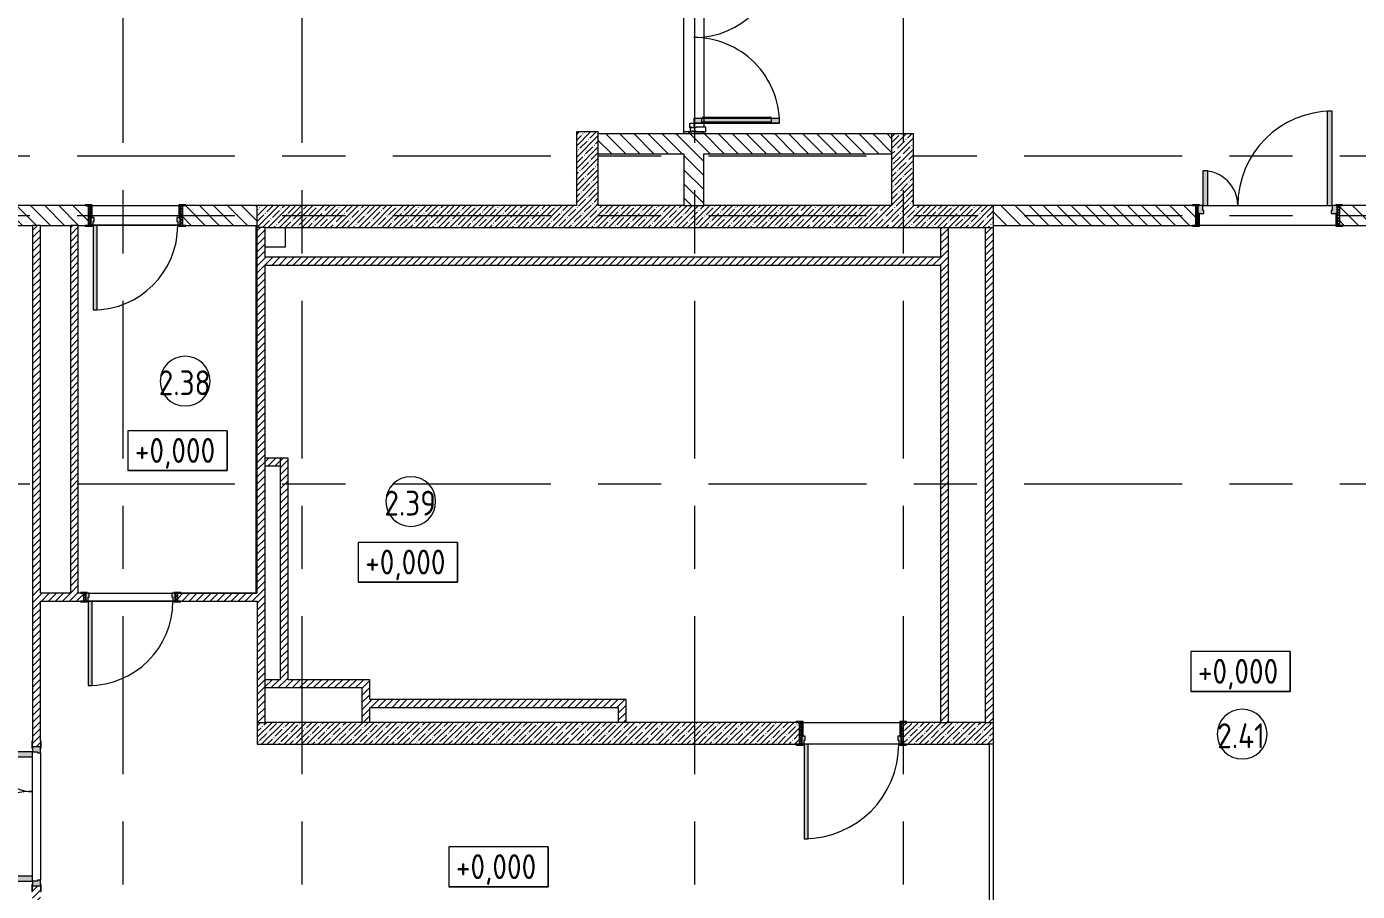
# Model space of a CAD drawing. Header units: millimetres. Extents: x 81037 to 284518, y -8553 to 29000.
# Drawn here: x 91890 to 105273, y 3700 to 12400 of the extents above; entities that cross this region are included whole.
import ezdxf

# ---------------------------------------------------------------- set-up
doc = ezdxf.new("R2010")
doc.units = ezdxf.units.MM
doc.linetypes.add('Осевая', pattern=[3175, 635, -476.25, 1587.5, -476.25])
for name, color, linetype, lineweight in [('A-AREA-IDEN', 7, 'Continuous', 9), ('A-GLAZ-CWMG', 7, 'Continuous', 9), ('A-WALL-1', 7, 'Continuous', 13), ('G-ANNO-DIMS', 7, 'Continuous', 9), ('I-WALL', 7, 'Continuous', 9), ('Оси-2', 7, 'Осевая', 9)]:
    doc.layers.add(name, color=color, linetype=linetype, lineweight=lineweight)
for name, color, linetype, lineweight, true_color in [('A-DETL-GENF-1', 7, 'Continuous', 9, 0xe2e2e2), ('A-DETL-GENF-2', 7, 'Continuous', 9, 0xaaaaaa), ('A-DOOR-1', 7, 'Continuous', 9, 0xaaaaaa), ('A-DOOR-2', 7, 'Continuous', 9, 0xe2e2e2), ('A-DOOR-FRAM-1', 7, 'Continuous', 9, 0xe2e2e2), ('A-DOOR-FRAM-2', 7, 'Continuous', 9, 0xaaaaaa), ('A-FLOR-1', 7, 'Continuous', 9, 0xaaaaaa)]:
    doc.layers.add(name, color=color, linetype=linetype, lineweight=lineweight, true_color=true_color)
doc.styles.add('GOST Common', font='GOST_Common.ttf', dxfattribs={"width": 0.9, "height": 250})
pattern_1 = [(45, (0, 0), (-35.35534, 35.35534), [])]
pattern_2 = [(45, (0, 0), (-57.024626, 57.024626), []), (45, (57.025, 0), (-57.024626, 57.024626), [100.806, -20.161, 3.353, -16.808])]
pattern_3 = [(135, (0, 0), (-70.71068, -70.71068), [])]

# ---------------------------------------------------------------- blocks, each defined once
blk = doc.blocks.new('110_Дверь_СКБ_1Ст_Внутренняя1 - Д-7а_л__950x2100h_Туалет-V3-План монтажа стен и перегородок 2 этажа в осях 23_33')
at = {"layer": 'A-DOOR-1'}
h = blk.add_hatch(dxfattribs=at)
h.set_pattern_fill('FP_11', color=256, style=0, pattern_type=2)
h.set_pattern_definition([(135, (1776.41, 174.685), (-14.14214, -14.14214), []), (225, (1776.41, 174.685), (14.14214, -14.14214), [])])
h.paths.add_polyline_path([(537.5, 110), (512.5, 110), (512.5, -110), (537.5, -110)])
at = {"layer": 'A-DOOR-2'}
h = blk.add_hatch(color=256, dxfattribs=at)
h.paths.add_polyline_path([(487.5, 110), (487.5, 70), (477.5, 70), (477.5, 30), (512.5, 30), (512.5, 110)])
h.paths.add_polyline_path([(-462.5, 110), (-487.5, 110), (-487.5, 30), (-452.5, 30), (-452.5, 70), (-462.5, 70)])
at = {"layer": 'A-DOOR-FRAM-1'}
for points in [[(447.5, 1060), (447.5, 110), (487.5, 110), (487.5, 1060)], [(-542.5, 118), (-542.5, 110), (-472.5, 110), (-472.5, 118)], [(-487.5, 110), (-487.5, 109), (-472.5, 110)], [(-472.5, 30), (-487.5, 30), (-487.5, -110), (-472.5, -110)], [(567.5, 118), (497.5, 118), (497.5, 110), (567.5, 110)], [(497.5, 110), (497.5, 109), (512.5, 110)], [(512.5, 30), (497.5, 30), (497.5, -110), (512.5, -110)], [(-542.5, -110), (-542.5, -118), (-472.5, -118), (-472.5, -110)], [(567.5, -110), (497.5, -110), (497.5, -118), (567.5, -118)]]:
    blk.add_hatch(color=256, dxfattribs=at).paths.add_polyline_path(points)
at = {"layer": 'A-DOOR-FRAM-2'}
h = blk.add_hatch(dxfattribs=at)
h.set_pattern_fill('FP_12', color=256, style=0, pattern_type=2)
h.set_pattern_definition([(45, (-346.384, 174.685), (-14.1421, 14.1421), []), (135, (-346.384, 174.685), (-14.1421, -14.1421), [])])
h.paths.add_polyline_path([(-487.5, 110), (-512.5, 110), (-512.5, -110), (-487.5, -110)])
at = {"layer": 'A-DOOR-1'}
for p, q in [((487.5, 1060), (447.5, 1060)), ((447.5, 1060), (447.5, 110)), ((487.5, 110), (487.5, 1060)), ((447.5, 110), (487.5, 110))]:
    blk.add_line(p, q, dxfattribs=at)
blk.add_arc((487.5, 110), 950, 90, 180, dxfattribs=at)
at = {"layer": 'A-DOOR-FRAM-2'}
for p, q in [((-472.5, 118), (-542.5, 118)), ((-542.5, 118), (-542.5, 110)), ((-542.5, 110), (-472.5, 110)), ((-487.5, 110), (-512.5, 110)), ((-512.5, 110), (-512.5, -110)), ((-462.5, 110), (-487.5, 110)), ((-487.5, 110), (-487.5, 30)), ((-487.5, -110), (-487.5, 110)), ((-472.5, 110), (-487.5, 110)), ((-487.5, 110), (-487.5, 109)), ((-487.5, 109), (-472.5, 109)), ((-487.5, 30), (-452.5, 30)), ((-472.5, 30), (-487.5, 30)), ((-487.5, 30), (-487.5, -110)), ((-472.5, 110), (-472.5, 118)), ((-472.5, 109), (-472.5, 110)), ((-472.5, -110), (-472.5, 30)), ((-462.5, 70), (-462.5, 110)), ((-452.5, 70), (-462.5, 70)), ((-452.5, 30), (-452.5, 70)), ((487.5, 70), (477.5, 70)), ((477.5, 70), (477.5, 30)), ((477.5, 30), (512.5, 30)), ((487.5, 110), (487.5, 70)), ((512.5, 110), (487.5, 110)), ((567.5, 118), (497.5, 118)), ((497.5, 118), (497.5, 110)), ((512.5, 110), (497.5, 110)), ((497.5, 110), (497.5, 109)), ((497.5, 110), (567.5, 110)), ((497.5, 109), (512.5, 109)), ((512.5, 30), (497.5, 30)), ((497.5, 30), (497.5, -110)), ((512.5, 30), (512.5, 110)), ((537.5, 110), (512.5, 110)), ((512.5, 110), (512.5, -110)), ((512.5, 109), (512.5, 110)), ((512.5, -110), (512.5, 30)), ((537.5, -110), (537.5, 110)), ((567.5, 110), (567.5, 118)), ((-472.5, -110), (-542.5, -110)), ((-542.5, -110), (-542.5, -118)), ((-542.5, -118), (-472.5, -118)), ((-512.5, -110), (-487.5, -110)), ((-487.5, -110), (-472.5, -110)), ((-472.5, -118), (-472.5, -110)), ((497.5, -110), (512.5, -110)), ((567.5, -110), (497.5, -110)), ((497.5, -110), (497.5, -118)), ((497.5, -118), (567.5, -118)), ((512.5, -110), (537.5, -110)), ((567.5, -118), (567.5, -110))]:
    blk.add_line(p, q, dxfattribs=at)
blk = doc.blocks.new('110_Дверь_СКБ_2Ст - Д-5_п_ Из игровой в коридор-32215844-План монтажа стен и перегородок 2 этажа в осях 23_33')
at = {"layer": 'A-DOOR-2'}
for points in [[(-638, 940), (-638, 40), (-588, 40), (-588, 940)], [(612, 440), (612, 40), (662, 40), (662, 440)]]:
    blk.add_hatch(color=256, dxfattribs=at).paths.add_polyline_path(points)
h = blk.add_hatch(color=256, dxfattribs=at)
h.paths.add_polyline_path([(-688, -40), (-628, -40), (-628, -10), (-638, -10), (-638, 40), (-688, 40)])
h.paths.add_polyline_path([(652, -40), (712, -40), (712, 40), (662, 40), (662, -10), (652, -10)])
at = {"layer": 'A-DOOR-FRAM-1'}
for points in [[(-742, 40), (-672, 40), (-672, 48), (-742, 48)], [(698, 40), (768, 40), (768, 48), (698, 48)], [(-742, -48), (-672, -48), (-672, -40), (-742, -40)], [(698, -48), (768, -48), (768, -40), (698, -40)]]:
    blk.add_hatch(color=256, dxfattribs=at).paths.add_polyline_path(points)
at = {"layer": 'A-DOOR-1'}
for p, q in [((-638, 940), (-638, 40)), ((-588, 940), (-638, 940)), ((-588, 40), (-588, 940)), ((662, 440), (612, 440)), ((612, 440), (612, 40)), ((662, 40), (662, 440)), ((-638, 40), (-588, 40)), ((612, 40), (662, 40))]:
    blk.add_line(p, q, dxfattribs=at)
for centre, radius, start, end in [((-638, 40), 900, 0, 90), ((662, 40), 400, 90, 180)]:
    blk.add_arc(centre, radius, start, end, dxfattribs=at)
at = {"layer": 'A-DOOR-FRAM-2'}
for p, q in [((-672, 48), (-742, 48)), ((-742, 48), (-742, 40)), ((-742, 40), (-672, 40)), ((-638, 40), (-688, 40)), ((-688, 40), (-688, -40)), ((-672, 40), (-672, 48)), ((-638, -10), (-638, 40)), ((662, 40), (662, -10)), ((712, 40), (662, 40)), ((768, 48), (698, 48)), ((698, 48), (698, 40)), ((698, 40), (768, 40)), ((712, -40), (712, 40)), ((768, 40), (768, 48)), ((-672, -40), (-742, -40)), ((-742, -40), (-742, -48)), ((-742, -48), (-672, -48)), ((-688, -40), (-628, -40)), ((-672, -39), (-688, -39)), ((-688, -39), (-688, -40)), ((-688, -40), (-672, -40)), ((-672, -40), (-672, -39)), ((-672, -48), (-672, -40)), ((-628, -10), (-638, -10)), ((-628, -40), (-628, -10)), ((662, -10), (652, -10)), ((652, -10), (652, -40)), ((652, -40), (712, -40)), ((712, -39), (698, -39)), ((698, -39), (698, -40)), ((698, -40), (712, -40)), ((768, -40), (698, -40)), ((698, -40), (698, -48)), ((698, -48), (768, -48)), ((712, -40), (712, -39)), ((768, -48), (768, -40))]:
    blk.add_line(p, q, dxfattribs=at)
blk = doc.blocks.new('110_Дверь_СКБ_1Ст_Внутренняя1 - Д-8 950x2100h_охрана-V6-План монтажа стен и перегородок 2 этажа в осях 23_33')
at = {"layer": 'A-DOOR-1'}
h = blk.add_hatch(dxfattribs=at)
h.set_pattern_fill('FP_6', color=256, style=0, pattern_type=2)
h.set_pattern_definition([(135, (1826.41, 164.685), (-14.14214, -14.14214), []), (225, (1826.41, 164.685), (14.14214, -14.14214), [])])
h.paths.add_polyline_path([(487.5, 100), (462.5, 100), (462.5, -100), (487.5, -100)])
at = {"layer": 'A-DOOR-2'}
h = blk.add_hatch(color=256, dxfattribs=at)
h.paths.add_polyline_path([(-437.5, 100), (-437.5, 20), (-402.5, 20), (-402.5, 60), (-412.5, 60), (-412.5, 100)])
h.paths.add_polyline_path([(462.5, 100), (437.5, 100), (437.5, 60), (427.5, 60), (427.5, 20), (462.5, 20)])
at = {"layer": 'A-DOOR-FRAM-1'}
for points in [[(397.5, 950), (397.5, 100), (437.5, 100), (437.5, 950)], [(-492.5, 108), (-492.5, 100), (-422.5, 100), (-422.5, 108)], [(-437.5, 100), (-437.5, 99), (-422.5, 100)], [(-422.5, 20), (-437.5, 20), (-437.5, -100), (-422.5, -100)], [(517.5, 108), (447.5, 108), (447.5, 100), (517.5, 100)], [(447.5, 100), (447.5, 99), (462.5, 100)], [(447.5, 20), (447.5, -100), (462.5, -100), (462.5, 20)], [(-492.5, -100), (-492.5, -108), (-422.5, -108), (-422.5, -100)], [(447.5, -100), (447.5, -108), (517.5, -108), (517.5, -100)]]:
    blk.add_hatch(color=256, dxfattribs=at).paths.add_polyline_path(points)
at = {"layer": 'A-DOOR-FRAM-2'}
h = blk.add_hatch(dxfattribs=at)
h.set_pattern_fill('FP_7', color=256, style=0, pattern_type=2)
h.set_pattern_definition([(45, (-296.384, 164.685), (-14.1421, 14.1421), []), (135, (-296.384, 164.685), (-14.1421, -14.1421), [])])
h.paths.add_polyline_path([(-437.5, 100), (-462.5, 100), (-462.5, -100), (-437.5, -100)])
at = {"layer": 'A-DOOR-1'}
for p, q in [((437.5, 950), (397.5, 950)), ((397.5, 950), (397.5, 100)), ((437.5, 100), (437.5, 950)), ((397.5, 100), (437.5, 100))]:
    blk.add_line(p, q, dxfattribs=at)
blk.add_arc((437.5, 100), 850, 90, 180, dxfattribs=at)
at = {"layer": 'A-DOOR-FRAM-2'}
for p, q in [((-422.5, 108), (-492.5, 108)), ((-492.5, 108), (-492.5, 100)), ((-492.5, 100), (-422.5, 100)), ((-437.5, 100), (-462.5, 100)), ((-462.5, 100), (-462.5, -100)), ((-412.5, 100), (-437.5, 100)), ((-437.5, 100), (-437.5, 20)), ((-437.5, -100), (-437.5, 100)), ((-422.5, 100), (-437.5, 100)), ((-437.5, 100), (-437.5, 99)), ((-437.5, 99), (-422.5, 99)), ((-437.5, 20), (-402.5, 20)), ((-422.5, 20), (-437.5, 20)), ((-437.5, 20), (-437.5, -100)), ((-422.5, 100), (-422.5, 108)), ((-422.5, 99), (-422.5, 100)), ((-422.5, -100), (-422.5, 20)), ((-412.5, 60), (-412.5, 100)), ((-402.5, 60), (-412.5, 60)), ((-402.5, 20), (-402.5, 60)), ((437.5, 60), (427.5, 60)), ((427.5, 60), (427.5, 20)), ((427.5, 20), (462.5, 20)), ((437.5, 100), (437.5, 60)), ((462.5, 100), (437.5, 100)), ((517.5, 108), (447.5, 108)), ((447.5, 108), (447.5, 100)), ((462.5, 100), (447.5, 100)), ((447.5, 100), (447.5, 99)), ((447.5, 100), (517.5, 100)), ((447.5, 99), (462.5, 99)), ((462.5, 20), (447.5, 20)), ((447.5, 20), (447.5, -100)), ((462.5, 20), (462.5, 100)), ((487.5, 100), (462.5, 100)), ((462.5, 100), (462.5, -100)), ((462.5, 99), (462.5, 100)), ((462.5, -100), (462.5, 20)), ((487.5, -100), (487.5, 100)), ((517.5, 100), (517.5, 108)), ((-422.5, -100), (-492.5, -100)), ((-492.5, -100), (-492.5, -108)), ((-492.5, -108), (-422.5, -108)), ((-462.5, -100), (-437.5, -100)), ((-437.5, -100), (-422.5, -100)), ((-422.5, -108), (-422.5, -100)), ((447.5, -100), (462.5, -100)), ((517.5, -100), (447.5, -100)), ((447.5, -100), (447.5, -108)), ((447.5, -108), (517.5, -108)), ((462.5, -100), (487.5, -100)), ((517.5, -108), (517.5, -100))]:
    blk.add_line(p, q, dxfattribs=at)
blk = doc.blocks.new('110_Дверь_СКБ_1Ст_Внутренняя1 - Д-8 950x2100h_охрана-V7-План монтажа стен и перегородок 2 этажа в осях 23_33')
at = {"layer": 'A-DOOR-1'}
h = blk.add_hatch(dxfattribs=at)
h.set_pattern_fill('FP_15', color=256, style=0, pattern_type=2)
h.set_pattern_definition([(135, (1826.41, 104.685), (-14.14214, -14.14214), []), (225, (1826.41, 104.685), (14.14214, -14.14214), [])])
h.paths.add_polyline_path([(487, 40), (462, 40), (462, -40), (487, -40)])
at = {"layer": 'A-DOOR-2'}
h = blk.add_hatch(color=256, dxfattribs=at)
h.paths.add_polyline_path([(437, 40), (437, 0), (427, 0), (427, -40), (462, -40), (462, 40)])
h.paths.add_polyline_path([(-413, 40), (-438, 40), (-438, -40), (-403, -40), (-403, 0), (-413, 0)])
at = {"layer": 'A-DOOR-FRAM-1'}
for points in [[(397, 890), (397, 40), (437, 40), (437, 890)], [(-493, 48), (-493, 40), (-423, 40), (-423, 48)], [(-438, 40), (-438, 39), (-423, 40)], [(517, 48), (447, 48), (447, 40), (517, 40)], [(447, 40), (447, 39), (462, 40)], [(-423, -40), (-493, -40), (-493, -48), (-423, -48)], [(447, -39), (447, -40), (462, -39)], [(447, -40), (447, -48), (517, -48), (517, -40)]]:
    blk.add_hatch(color=256, dxfattribs=at).paths.add_polyline_path(points)
at = {"layer": 'A-DOOR-FRAM-2'}
h = blk.add_hatch(dxfattribs=at)
h.set_pattern_fill('FP_16', color=256, style=0, pattern_type=2)
h.set_pattern_definition([(45, (-296.384, 104.685), (-14.1421, 14.1421), []), (135, (-296.384, 104.685), (-14.1421, -14.1421), [])])
h.paths.add_polyline_path([(-438, 40), (-463, 40), (-463, -40), (-438, -40)])
at = {"layer": 'A-DOOR-1'}
for p, q in [((437, 890), (397, 890)), ((397, 890), (397, 40)), ((437, 40), (437, 890)), ((397, 40), (437, 40))]:
    blk.add_line(p, q, dxfattribs=at)
blk.add_arc((437, 40), 850, 90, 180, dxfattribs=at)
at = {"layer": 'A-DOOR-FRAM-2'}
for p, q in [((-423, 48), (-493, 48)), ((-493, 48), (-493, 40)), ((-493, 40), (-423, 40)), ((-438, 40), (-463, 40)), ((-463, 40), (-463, -40)), ((-413, 40), (-438, 40)), ((-438, 40), (-438, -40)), ((-438, -40), (-438, 40)), ((-423, 40), (-438, 40)), ((-438, 40), (-438, 39)), ((-438, 39), (-423, 39)), ((-423, 40), (-423, 48)), ((-423, 39), (-423, 40)), ((-413, 0), (-413, 40)), ((-403, 0), (-413, 0)), ((-403, -40), (-403, 0)), ((437, 0), (427, 0)), ((427, 0), (427, -40)), ((437, 40), (437, 0)), ((462, 40), (437, 40)), ((517, 48), (447, 48)), ((447, 48), (447, 40)), ((462, 40), (447, 40)), ((447, 40), (447, 39)), ((447, 40), (517, 40)), ((447, 39), (462, 39)), ((462, -40), (462, 40)), ((487, 40), (462, 40)), ((462, 40), (462, -40)), ((462, 39), (462, 40)), ((487, -40), (487, 40)), ((517, 40), (517, 48)), ((-423, -40), (-493, -40)), ((-493, -40), (-493, -48)), ((-493, -48), (-423, -48)), ((-463, -40), (-438, -40)), ((-423, -39), (-438, -39)), ((-438, -39), (-438, -40)), ((-438, -40), (-403, -40)), ((-438, -40), (-423, -40)), ((-423, -40), (-423, -39)), ((-423, -48), (-423, -40)), ((427, -40), (462, -40)), ((462, -39), (447, -39)), ((447, -39), (447, -40)), ((447, -40), (462, -40)), ((517, -40), (447, -40)), ((447, -40), (447, -48)), ((447, -48), (517, -48)), ((462, -40), (462, -39)), ((462, -40), (487, -40)), ((517, -48), (517, -40))]:
    blk.add_line(p, q, dxfattribs=at)
blk = doc.blocks.new('110_Дверь_СКБ_2Ст - Д-6_л__ ДОО_Дв_1450x2100h_Дверь из раздевальной в коридор-V8-План монтажа стен и перегородок 2 этажа в осях 23_33')
at = {"layer": 'A-DOOR-1'}
h = blk.add_hatch(dxfattribs=at)
h.set_pattern_fill('FP_17', color=256, style=0, pattern_type=2)
h.set_pattern_definition([(135, (1576.41, 164.685), (-14.14214, -14.14214), []), (225, (1576.41, 164.685), (14.14214, -14.14214), [])])
h.paths.add_polyline_path([(737.5, -100), (737.5, 100), (712.5, 100), (712.5, -100)])
at = {"layer": 'A-DOOR-2'}
for points in [[(662.5, 100), (662.5, 1050), (612.5, 1050), (612.5, 100)], [(-587.5, 100), (-587.5, 450), (-637.5, 450), (-637.5, 100)]]:
    blk.add_hatch(color=256, dxfattribs=at).paths.add_polyline_path(points)
h = blk.add_hatch(color=256, dxfattribs=at)
h.paths.add_polyline_path([(712.5, 20), (712.5, 100), (662.5, 100), (662.5, 50), (652.5, 50), (652.5, 20)])
h.paths.add_polyline_path([(-627.5, 20), (-627.5, 50), (-637.5, 50), (-637.5, 100), (-687.5, 100), (-687.5, 20)])
at = {"layer": 'A-DOOR-FRAM-1'}
for points in [[(-672.5, 100), (-672.5, 108), (-742.5, 108), (-742.5, 100)], [(-672.5, -100), (-672.5, 20), (-687.5, 20), (-687.5, -100)], [(767.5, 100), (767.5, 108), (697.5, 108), (697.5, 100)], [(712.5, -100), (712.5, 20), (697.5, 20), (697.5, -100)], [(-672.5, -108), (-672.5, -100), (-742.5, -100), (-742.5, -108)], [(767.5, -108), (767.5, -100), (697.5, -100), (697.5, -108)]]:
    blk.add_hatch(color=256, dxfattribs=at).paths.add_polyline_path(points)
at = {"layer": 'A-DOOR-FRAM-2'}
h = blk.add_hatch(dxfattribs=at)
h.set_pattern_fill('FP_18', color=256, style=0, pattern_type=2)
h.set_pattern_definition([(45, (-546.384, 164.685), (-14.1421, 14.1421), []), (135, (-546.384, 164.685), (-14.1421, -14.1421), [])])
h.paths.add_polyline_path([(-687.5, -100), (-687.5, 100), (-712.5, 100), (-712.5, -100)])
at = {"layer": 'A-DOOR-1'}
for p, q in [((662.5, 1050), (612.5, 1050)), ((612.5, 1050), (612.5, 100)), ((662.5, 100), (662.5, 1050)), ((-637.5, 450), (-637.5, 100)), ((-587.5, 450), (-637.5, 450)), ((-587.5, 100), (-587.5, 450)), ((-637.5, 100), (-587.5, 100)), ((612.5, 100), (662.5, 100))]:
    blk.add_line(p, q, dxfattribs=at)
for centre, radius, start, end in [((662.5, 100), 950, 90, 180), ((-637.5, 100), 350, 360, 90)]:
    blk.add_arc(centre, radius, start, end, dxfattribs=at)
at = {"layer": 'A-DOOR-FRAM-2'}
for p, q in [((-672.5, 108), (-742.5, 108)), ((-742.5, 108), (-742.5, 100)), ((-742.5, 100), (-672.5, 100)), ((-687.5, 100), (-712.5, 100)), ((-712.5, 100), (-712.5, -100)), ((-637.5, 100), (-687.5, 100)), ((-687.5, 100), (-687.5, 20)), ((-687.5, -100), (-687.5, 100)), ((-687.5, 20), (-627.5, 20)), ((-672.5, 20), (-687.5, 20)), ((-687.5, 20), (-687.5, -100)), ((-672.5, 100), (-672.5, 108)), ((-672.5, -100), (-672.5, 20)), ((-637.5, 50), (-637.5, 100)), ((-627.5, 50), (-637.5, 50)), ((-627.5, 20), (-627.5, 50)), ((662.5, 50), (652.5, 50)), ((652.5, 50), (652.5, 20)), ((652.5, 20), (712.5, 20)), ((662.5, 100), (662.5, 50)), ((712.5, 100), (662.5, 100)), ((767.5, 108), (697.5, 108)), ((697.5, 108), (697.5, 100)), ((697.5, 100), (767.5, 100)), ((712.5, 20), (697.5, 20)), ((697.5, 20), (697.5, -100)), ((712.5, 20), (712.5, 100)), ((737.5, 100), (712.5, 100)), ((712.5, 100), (712.5, -100)), ((712.5, -100), (712.5, 20)), ((737.5, -100), (737.5, 100)), ((767.5, 100), (767.5, 108)), ((-672.5, -100), (-742.5, -100)), ((-742.5, -100), (-742.5, -108)), ((-742.5, -108), (-672.5, -108)), ((-712.5, -100), (-687.5, -100)), ((-687.5, -100), (-672.5, -100)), ((-672.5, -108), (-672.5, -100)), ((697.5, -100), (712.5, -100)), ((767.5, -100), (697.5, -100)), ((697.5, -100), (697.5, -108)), ((697.5, -108), (767.5, -108)), ((712.5, -100), (737.5, -100)), ((767.5, -108), (767.5, -100))]:
    blk.add_line(p, q, dxfattribs=at)
blk = doc.blocks.new('Дверь_Витражная_остекление_ - ВВ-7 остекление-32349468-План монтажа стен и перегородок 2 этажа в осях 23_33')
at = {"layer": 'A-DETL-GENF-1'}
for points in [[(-860, -20), (-860, -880), (-815, -880), (-815, -20)], [(865, -880), (910, -880), (910, -140), (900, -140), (900, -40), (910, -40), (910, -20), (865, -20), (865, -297)]]:
    blk.add_hatch(color=256, dxfattribs=at).paths.add_polyline_path(points)
at = {"layer": 'A-DETL-GENF-2'}
for p, q in [((-815, -20), (-860, -20)), ((-860, -880), (-860, -20)), ((-815, -20), (-860, -20)), ((-860, -20), (-860, -880)), ((-860, -100), (-815, -100)), ((-850, -800), (-850, -100)), ((-815, -880), (-815, -20)), ((-815, -880), (-815, -20)), ((-806, -800), (-806, -100)), ((856, -800), (856, -100)), ((865, -880), (865, -20)), ((865, -20), (865, -880)), ((900, -100), (865, -100)), ((900, -800), (900, -140)), ((910, -880), (910, -140)), ((910, -880), (910, -140)), ((-860, -800), (-815, -800)), ((910, -800), (865, -800)), ((-860, -880), (-815, -880)), ((-860, -880), (-815, -880)), ((910, -880), (865, -880)), ((865, -880), (910, -880))]:
    blk.add_line(p, q, dxfattribs=at)
at = {"layer": 'A-DOOR-1'}
for p, q in [((-910, 20), (-860, 20)), ((-910, -20), (-910, 20)), ((-860, 20), (-860, -20)), ((860, 20), (910, 20)), ((860, -20), (860, 20)), ((910, 20), (910, -20)), ((-860, -20), (-910, -20)), ((-860, -880), (-860, -20)), ((860, -880), (860, -20)), ((910, -20), (860, -20))]:
    blk.add_line(p, q, dxfattribs=at)
for centre, start, end in [((-860, -20), 270, 0), ((860, -20), 180, 270)]:
    blk.add_arc(centre, 860, start, end, dxfattribs=at)
blk = doc.blocks.new('Прямоугольный импост - Импост структурный с накладкой - 160мм Темный-32310142-План монтажа стен и перегородок 2 этажа в осях 23_33')
at = {"layer": 'A-GLAZ-CWMG'}
for p, q in [((-50, 0), (-50, 17)), ((-50, 17), (0, 17)), ((-40, 0), (-50, 0)), ((-40, -40), (-40, 0)), ((0, 0), (-10, 0)), ((-10, 0), (-10, -40)), ((0, 17), (0, 0)), ((-50, -140), (-50, -40)), ((-50, -40), (-40, -40)), ((-10, -40), (0, -40)), ((0, -40), (0, -140)), ((0, -140), (-50, -140))]:
    blk.add_line(p, q, dxfattribs=at)
blk = doc.blocks.new('Марка_Помещения - Номер-25198446-План монтажа стен и перегородок 2 этажа в осях 23_33')
at = {"layer": 'A-AREA-IDEN'}
for start, end in [(360, 180), (180, 360)]:
    blk.add_arc((0, 0), 2.5, start, end, dxfattribs=at)
blk = doc.blocks.new('Высотные отметки - 10х4_h_-17668695-План монтажа стен и перегородок 2 этажа в осях 23_33')
at = {"layer": 'G-ANNO-DIMS'}
for p, q in [((-5, 4), (-5, 0)), ((5, 4), (-5, 4)), ((5, 4), (-5, 4)), ((-5, 4), (-5, 0)), ((5, 4), (5, 0)), ((5, 0), (5, 4)), ((5, 0), (-5, 0)), ((-5, 0), (5, 0))]:
    blk.add_line(p, q, dxfattribs=at)

msp = doc.modelspace()

# ---------------------------------------------------------------- hatches: boundary and pattern name
at = {"layer": 'I-WALL'}
h = msp.add_hatch(dxfattribs=at)
h.set_pattern_fill('FP_4', color=256, style=0, pattern_type=2)
h.set_pattern_definition(pattern_3)
h.paths.add_polyline_path([(98700, 11320), (98700, 11340), (98500, 11340), (98500, 11320)])
h.paths.add_polyline_path([(98700, 13240), (98700, 13400), (98500, 13400), (98500, 13240), (98552.7, 13240)])
h = msp.add_hatch(dxfattribs=at)
h.set_pattern_fill('FP_2', color=256, style=0, pattern_type=2)
h.set_pattern_definition(pattern_2)
h.paths.add_polyline_path([(97639, 10600), (97639, 11340), (97419, 11340), (97419, 10600), (97575.7, 10600)])
h = msp.add_hatch(dxfattribs=at)
h.set_pattern_fill('FP_4', color=256, style=0, pattern_type=2)
h.set_pattern_definition(pattern_3)
h.paths.add_polyline_path([(100589, 11120), (100589, 11320), (97639, 11320), (97639, 11120), (100181, 11120)])
h = msp.add_hatch(dxfattribs=at)
h.set_pattern_fill('FP_2', color=256, style=0, pattern_type=2)
h.set_pattern_definition(pattern_2)
h.paths.add_polyline_path([(100809, 10600), (100809, 11320), (100589, 11320), (100589, 10600)])
h = msp.add_hatch(dxfattribs=at)
h.set_pattern_fill('FP_4', color=256, style=0, pattern_type=2)
h.set_pattern_definition(pattern_3)
h.paths.add_polyline_path([(98700, 10600), (98700, 11120), (98500, 11120), (98500, 10600)])
h = msp.add_hatch(dxfattribs=at)
h.set_pattern_fill('FP_4', color=256, style=0, pattern_type=2)
h.set_pattern_definition(pattern_3)
h.paths.add_polyline_path([(94210, 10400), (94210, 10600), (93460, 10600), (93460, 10400), (93667.8, 10400)])
h.paths.add_polyline_path([(92330, 10400), (92510, 10400), (92510, 10600), (91385, 10600), (91385, 10400), (92030, 10400)])
h.paths.add_polyline_path([(89785, 10400), (89985, 10400), (89985, 10600), (89610, 10600), (89610, 10400), (89759.9, 10400)])
h = msp.add_hatch(dxfattribs=at)
h.set_pattern_fill('FP_2', color=256, style=0, pattern_type=2)
h.set_pattern_definition(pattern_2)
h.paths.add_polyline_path([(101610, 10380), (101610, 10600), (94210, 10600), (94210, 10380), (100181, 10380)])
h = msp.add_hatch(dxfattribs=at)
h.set_pattern_fill('FP_4', color=256, style=0, pattern_type=2)
h.set_pattern_definition(pattern_3)
h.paths.add_polyline_path([(107130, 10400), (107130, 10600), (105095, 10600), (105095, 10400), (105391.5, 10400)])
h.paths.add_polyline_path([(103645, 10400), (103645, 10600), (101610, 10600), (101610, 10400), (103615, 10400)])
h = msp.add_hatch(dxfattribs=at)
h.set_pattern_fill('FP_5', color=256, style=0, pattern_type=2)
h.set_pattern_definition(pattern_1)
h.paths.add_polyline_path([(92030, 125), (92029, 3755), (91950, 3755), (91950, 125)])
h.paths.add_polyline_path([(92029, 5155), (92030, 5155), (92030, 10400), (91950, 10400), (91950, 5155), (92000, 5155)])
h = msp.add_hatch(dxfattribs=at)
h.set_pattern_fill('FP_5', color=256, style=0, pattern_type=2)
h.set_pattern_definition(pattern_1)
h.paths.add_polyline_path([(92330, 6700), (92410, 6700), (92410, 10400), (92330, 10400), (92330, 8220.5)])
h = msp.add_hatch(dxfattribs=at)
h.set_pattern_fill('FP_5', color=256, style=0, pattern_type=2)
h.set_pattern_definition(pattern_1)
h.paths.add_polyline_path([(94290, 5400), (94290, 10380), (94210, 10380), (94210, 5400)])
h = msp.add_hatch(dxfattribs=at)
h.set_pattern_fill('FP_5', color=256, style=0, pattern_type=2)
h.set_pattern_definition(pattern_1)
h.paths.add_polyline_path([(101080, 5400), (101160, 5400), (101160, 10380), (101080, 10380), (101080, 6133.9)])
h = msp.add_hatch(dxfattribs=at)
h.set_pattern_fill('FP_5', color=256, style=0, pattern_type=2)
h.set_pattern_definition(pattern_1)
h.paths.add_polyline_path([(101530, 5400), (101610, 5400), (101610, 10380), (101530, 10380), (101530, 6133.9)])
h = msp.add_hatch(dxfattribs=at)
h.set_pattern_fill('FP_5', color=256, style=0, pattern_type=2)
h.set_pattern_definition(pattern_1)
h.paths.add_polyline_path([(101080, 10000), (101080, 10080), (94290, 10080), (94290, 10000), (100181, 10000)])
h = msp.add_hatch(dxfattribs=at)
h.set_pattern_fill('FP_5', color=256, style=0, pattern_type=2)
h.set_pattern_definition(pattern_1)
h.paths.add_polyline_path([(94290, 7980), (94440, 7980), (94440, 8060), (94290, 8060)])
h = msp.add_hatch(dxfattribs=at)
h.set_pattern_fill('FP_5', color=256, style=0, pattern_type=2)
h.set_pattern_definition(pattern_1)
h.paths.add_polyline_path([(94290, 7980), (94520, 7980), (94520, 8060), (94290, 8060)])
h = msp.add_hatch(dxfattribs=at)
h.set_pattern_fill('FP_5', color=256, style=0, pattern_type=2)
h.set_pattern_definition(pattern_1)
h.paths.add_polyline_path([(94440, 5830), (94520, 5830), (94520, 7980), (94440, 7980), (94440, 6133.9)])
h = msp.add_hatch(dxfattribs=at)
h.set_pattern_fill('FP_5', color=256, style=0, pattern_type=2)
h.set_pattern_definition(pattern_1)
h.paths.add_polyline_path([(93410, 6620), (94210, 6620), (94210, 6700), (93410, 6700)])
h.paths.add_polyline_path([(92430, 6620), (92460, 6620), (92460, 6700), (92030, 6700), (92030, 6620), (92365.1, 6620)])
h = msp.add_hatch(dxfattribs=at)
h.set_pattern_fill('FP_5', color=256, style=0, pattern_type=2)
h.set_pattern_definition(pattern_1)
h.paths.add_polyline_path([(95260, 5750), (95260, 5830), (94290, 5830), (94290, 5750), (94970.4, 5750)])
h = msp.add_hatch(dxfattribs=at)
h.set_pattern_fill('FP_5', color=256, style=0, pattern_type=2)
h.set_pattern_definition(pattern_1)
h.paths.add_polyline_path([(95260, 5400), (95340, 5400), (95340, 5830), (95260, 5830), (95260, 5750)])
h = msp.add_hatch(dxfattribs=at)
h.set_pattern_fill('FP_5', color=256, style=0, pattern_type=2)
h.set_pattern_definition(pattern_1)
h.paths.add_polyline_path([(97840, 5550), (97840, 5630), (95340, 5630), (95340, 5550), (97575.7, 5550)])
h = msp.add_hatch(dxfattribs=at)
h.set_pattern_fill('FP_5', color=256, style=0, pattern_type=2)
h.set_pattern_definition(pattern_1)
h.paths.add_polyline_path([(97920, 5400), (97920, 5630), (97840, 5630), (97840, 5400)])
h = msp.add_hatch(dxfattribs=at)
h.set_pattern_fill('FP_2', color=256, style=0, pattern_type=2)
h.set_pattern_definition(pattern_2)
h.paths.add_polyline_path([(101570, 5180), (101610, 5180), (101610, 5400), (100710, 5400), (100710, 5180), (101483.6, 5180)])
h.paths.add_polyline_path([(99660, 5180), (99660, 5400), (94210, 5400), (94210, 5180), (99630, 5180)])

# ---------------------------------------------------------------- linework, layer by layer
at = {"layer": 'A-FLOR-1'}
for p, q in [((93410, 10401.4), (92560, 10401.4)), ((92560, 10401), (93410, 10401)), ((94200, 6701.4), (94200, 10400)), ((94490, 10380), (94490, 10180)), ((94490, 10180), (94290, 10180)), ((93440, 6701.4), (94200, 6701.4)), ((92510, 6621.4), (93360, 6621.4))]:
    msp.add_line(p, q, dxfattribs=at)
at = {"layer": 'A-WALL-1'}
for p, q in [((98500, 10600), (98700, 10600)), ((92030, 10400), (91950, 10400)), ((92410, 10400), (92330, 10400)), ((94290, 10380), (94210, 10380)), ((94210, 5400), (94290, 5400)), ((101080, 5400), (101160, 5400)), ((101530, 5400), (101610, 5400)), ((101610, 5180), (101570, 5180))]:
    msp.add_line(p, q, dxfattribs=at)
at = {"layer": 'I-WALL'}
for p, q in [((98500, 11320), (98500, 13400)), ((98700, 13190), (98700, 11390)), ((97419, 11340), (97419, 10600)), ((97639, 11340), (97419, 11340)), ((97639, 10600), (97639, 11340)), ((100589, 11320), (97639, 11320)), ((98700, 11340), (98500, 11340)), ((98700, 11320), (98700, 11340)), ((100589, 11320), (100589, 10600)), ((100809, 11320), (100589, 11320)), ((100809, 10600), (100809, 11320)), ((97639, 11120), (98500, 11120)), ((98500, 11120), (98500, 10600)), ((98700, 10600), (98700, 11120)), ((98700, 11120), (100589, 11120)), ((92480, 10600), (91440, 10600)), ((92550, 10600), (93420, 10600)), ((97419, 10600), (93490, 10600)), ((94210, 6700), (94210, 10600)), ((98500, 10600), (97639, 10600)), ((100589, 10600), (98700, 10600)), ((103615, 10600), (100809, 10600)), ((101610, 10600), (101610, 2970)), ((103770, 10600), (104970, 10600)), ((107650, 10600), (105125, 10600)), ((91440, 10400), (91950, 10400)), ((91950, 10400), (91950, 5210)), ((92030, 6700), (92030, 10400)), ((92030, 10400), (92330, 10400)), ((92330, 10400), (92330, 6700)), ((92410, 6700), (92410, 10400)), ((92410, 10400), (92480, 10400)), ((93410, 10400), (92600, 10400)), ((93490, 10400), (94210, 10400)), ((94290, 10080), (94290, 10380)), ((94290, 10380), (101610, 10380)), ((101080, 10380), (101080, 10080)), ((101160, 5400), (101160, 10380)), ((101530, 10380), (101530, 5400)), ((101610, 10400), (103615, 10400)), ((105055, 10400), (103685, 10400)), ((105125, 10400), (107130, 10400)), ((101080, 10080), (94290, 10080)), ((94290, 5400), (94290, 10000)), ((94290, 10000), (101080, 10000)), ((101080, 10000), (101080, 5400)), ((94520, 8060), (94290, 8060)), ((94440, 8060), (94440, 5830)), ((94520, 5830), (94520, 8060)), ((94290, 7980), (94440, 7980)), ((92330, 6700), (92030, 6700)), ((92430, 6700), (92410, 6700)), ((92520, 6700), (93350, 6700)), ((94210, 6700), (93440, 6700)), ((92030, 6620), (92430, 6620)), ((92030, 5210), (92030, 6620)), ((93360, 6620), (92550, 6620)), ((93440, 6620), (94210, 6620)), ((94210, 6620), (94210, 5180)), ((94440, 5830), (94290, 5830)), ((95340, 5830), (94520, 5830)), ((95340, 5630), (95340, 5830)), ((94290, 5750), (95260, 5750)), ((95260, 5750), (95260, 5400)), ((97920, 5630), (95340, 5630)), ((97920, 5400), (97920, 5630)), ((95340, 5550), (97840, 5550)), ((95340, 5400), (95340, 5550)), ((97840, 5550), (97840, 5400)), ((99630, 5400), (94290, 5400)), ((99700, 5400), (100670, 5400)), ((101080, 5400), (100740, 5400)), ((101530, 5400), (101160, 5400)), ((92030, 5095), (92030, 3815)), ((94210, 5180), (99630, 5180)), ((100660, 5180), (99750, 5180)), ((100740, 5180), (101570, 5180)), ((101570, 5180), (101570, 2970)), ((91950, 3855), (91950, 5055))]:
    msp.add_line(p, q, dxfattribs=at)
at = {"layer": 'Оси-2'}
for p, q in [((92860, 593.7), (92860, 19415.1)), ((94660, 593.7), (94660, 19415.1)), ((98610, 593.7), (98610, 19415.1)), ((100710, 593.7), (100710, 19528.3)), ((84936.7, 11100), (120319, 11100)), ((84936.7, 10500), (120319, 10500)), ((84936.7, 7800), (122760, 7800))]:
    msp.add_line(p, q, dxfattribs=at)

# ---------------------------------------------------------------- block references
at = {"layer": 'A-AREA-IDEN', "xscale": 99.99999999999993, "yscale": 99.99999999999993, "zscale": 99.99999999999993}
for p in [(93484.5, 8833.3), (95753.4, 7622.1), (104114.4, 5282.2)]:
    msp.add_blockref('Марка_Помещения - Номер-25198446-План монтажа стен и перегородок 2 этажа в осях 23_33', p, dxfattribs=at)
at = {"layer": 'A-DOOR-1'}
for name, p, rotation in [('Дверь_Витражная_остекление_ - ВВ-7 остекление-32349468-План монтажа стен и перегородок 2 этажа в осях 23_33', (98581, 12290), 89.99999999999993), ('110_Дверь_СКБ_1Ст_Внутренняя1 - Д-8 950x2100h_охрана-V6-План монтажа стен и перегородок 2 этажа в осях 23_33', (92997.5, 10500), 180), ('110_Дверь_СКБ_1Ст_Внутренняя1 - Д-8 950x2100h_охрана-V7-План монтажа стен и перегородок 2 этажа в осях 23_33', (92947.5, 6660), 180), ('110_Дверь_СКБ_1Ст_Внутренняя1 - Д-7а_л__950x2100h_Туалет-V3-План монтажа стен и перегородок 2 этажа в осях 23_33', (100197.5, 5290), 180), ('110_Дверь_СКБ_2Ст - Д-5_п_ Из игровой в коридор-32215844-План монтажа стен и перегородок 2 этажа в осях 23_33', (91990, 4442.5), 89.99999999999991)]:
    msp.add_blockref(name, p, dxfattribs=dict(at, rotation=rotation))
msp.add_blockref('110_Дверь_СКБ_2Ст - Д-6_л__ ДОО_Дв_1450x2100h_Дверь из раздевальной в коридор-V8-План монтажа стен и перегородок 2 этажа в осях 23_33', (104357.5, 10500), dxfattribs=at)
at = {"layer": 'A-GLAZ-CWMG', "extrusion": (0, 0, -1), "rotation": 270.0000000000001}
msp.add_blockref('Прямоугольный импост - Импост структурный с накладкой - 160мм Темный-32310142-План монтажа стен и перегородок 2 этажа в осях 23_33', (-98581, 11340), dxfattribs=at)
at = {"layer": 'G-ANNO-DIMS', "xscale": 99.99999999999993, "yscale": 99.99999999999993, "zscale": 99.99999999999993}
for p in [(93407.8, 7934.3), (95723.7, 6811.5), (104098.2, 5712), (96636, 3747)]:
    msp.add_blockref('Высотные отметки - 10х4_h_-17668695-План монтажа стен и перегородок 2 этажа в осях 23_33', p, dxfattribs=at)

# ---------------------------------------------------------------- texts
at = {"layer": 'A-AREA-IDEN', "char_height": 250, "attachment_point": 1, "style": 'GOST Common'}
for s, insert, width in [('2.38', (93218.8, 8941.9), 663.797), ('2.39', (95487.6, 7730.7), 663.797), ('2.41', (103863.5, 5390.8), 627.721)]:
    msp.add_mtext(s, dxfattribs=dict(at, insert=insert, width=width))
at = {"layer": 'G-ANNO-DIMS', "char_height": 250, "width": 1028.823, "attachment_point": 1, "line_spacing_factor": 1.022761, "style": 'GOST Common'}
for insert in [(92979.1, 8261), (95295, 7138.2), (103669.5, 6038.7), (96207.3, 4073.8)]:
    msp.add_mtext('+0,000', dxfattribs=dict(at, insert=insert))

doc.saveas('drawing.dxf')
